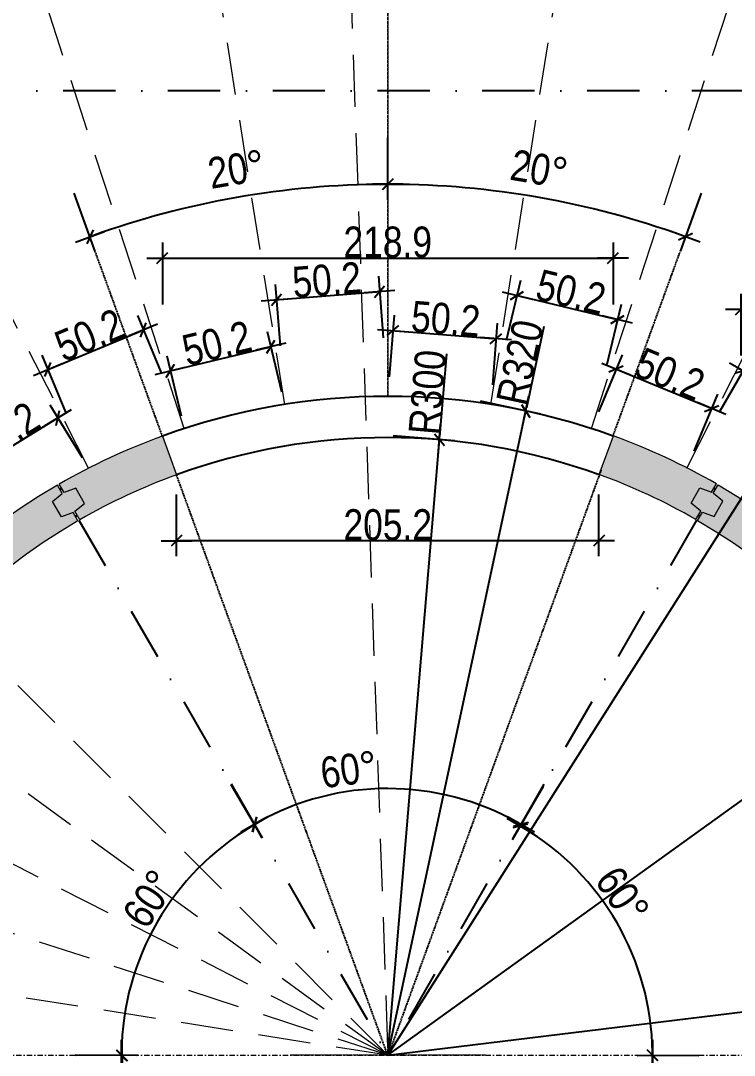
# Model space of a CAD drawing. Header units: metres. Extents: x 24213 to 30440, y -147416 to -143216.
# Drawn here: x 25411 to 25758, y -145886 to -145383 of the extents above; entities that cross this region are included whole.
import ezdxf

# ---------------------------------------------------------------- set-up
doc = ezdxf.new("R2010")
doc.units = ezdxf.units.M
doc.header["$PDMODE"] = 65
for name, pattern in [('CACHEx2', [19.05, 12.7, -6.35]), ('INTERROMPU2', [9.525, 6.35, -3.175]), ('TIRETPTX2', [50.8, 25.4, -12.7, 0, -12.7]), ('VW-02', [0.69435, 0.48607, -0.20828])]:
    doc.linetypes.add(name, pattern=pattern)
for name, color, linetype in [('01_cote_gen', 4, 'Continuous'), ('01_isolant ext', 2, 'TIRETPTX2'), ('01_linteaux', 3, 'Continuous'), ('01_murs_coup', 5, 'Continuous'), ('01_murs_sup', 2, 'INTERROMPU2'), ('01_poch_murs', 251, 'Continuous'), ('01_texte', 230, 'Continuous'), ('AA_COTES', 2, 'Continuous')]:
    doc.layers.add(name, color=color, linetype=linetype)
doc.layers.add('B Faux plafonds', color=7, linetype='Continuous', lineweight=5)
doc.layers.add('B Général', color=7, linetype='Continuous', lineweight=5)
doc.styles.add('STYLE2', font='ARIALN.TTF')
doc.dimstyles.new('JB50', dxfattribs={"dimscale": 0.1, "dimtxt": 150, "dimasz": 15, "dimexe": 0.1, "dimexo": 0.1, "dimgap": 0.09, "dimtad": 1, "dimdec": 1, "dimdsep": 46, "dimtxsty": 'STYLE2', "dimblk1": 'BOND_G', "dimblk2": 'BOND_D', "dimsah": 1, "dimcen": 1.5, "dimdle": 0.01, "dimse1": 1, "dimse2": 1, "dimclrd": 4, "dimclre": 2, "dimclrt": 6, "dimazin": 2, "dimtfac": 2.333333, "dimtdec": 1, "dimtix": 1, "dimtmove": 2, "dimatfit": 3, "dimldrblk": 'BOND_G', "dimfxl": 1, "dimtolj": 1, "dimtzin": 0, "dimarcsym": 0})
pattern_1 = [(0, (8349.2955, -128724.5723), (1.5875, 3.175), [0, -3.175])]
pattern_2 = [(135, (-10737.876, -135406.2645), (-11.2253202, 9e-16), [7.9375, -7.9375])]

# ---------------------------------------------------------------- blocks, each defined once
blk = doc.blocks.new('BOND_D')
at = {"layer": 'AA_COTES', "color": 0}
for p, q in [((0, 5), (0, -15)), ((5, 0), (-5, 0)), ((-1.77, -1.77), (1.77, 1.77))]:
    blk.add_line(p, q, dxfattribs=at)
blk = doc.blocks.new('*D20')
at = {"layer": '01_cote_gen', "color": 4, "lineweight": -2, "ltscale": 3, "transparency": 16777216}
for p, q in [((25866.72, -145686), (25833.92, -145709.63)), ((25589.31, -145885.88), (25832.71, -145710.5))]:
    blk.add_line(p, q, dxfattribs=at)
at = {"layer": 'DEFPOINTS', "color": 0, "lineweight": 0, "ltscale": 3, "transparency": 16777216}
for p in [(25832.71, -145710.5), (25589.31, -145885.88)]:
    blk.add_point(p, dxfattribs=at)
at = {"layer": '01_cote_gen', "color": 4, "lineweight": -2, "ltscale": 3, "transparency": 16777216, "xscale": 1.5, "yscale": 1.5, "zscale": 1.5, "rotation": 215.7744916586663}
blk.add_blockref('BOND_D', (25832.71, -145710.5), dxfattribs=at)
at = {"layer": '01_cote_gen', "color": 6, "ltscale": 3, "transparency": 16777216, "insert": (25846.45, -145691.15), "char_height": 15, "attachment_point": 5, "rotation": 35.7745, "style": 'STYLE2'}
blk.add_mtext('\\A1;R300', dxfattribs=at)
blk = doc.blocks.new('BOND_G')
at = {"layer": 'AA_COTES', "color": 0}
for p, q in [((0, -5), (0, 15)), ((5, 0), (-5, 0)), ((1.77, 1.77), (-1.77, -1.77))]:
    blk.add_line(p, q, dxfattribs=at)
blk = doc.blocks.new('*D3')
at = {"layer": '01_cote_gen', "color": 4, "lineweight": -2, "ltscale": 3, "transparency": 16777216}
for p, q in [((25665.07, -145531.98), (25656.61, -145571.51)), ((25589.31, -145885.88), (25656.29, -145572.97))]:
    blk.add_line(p, q, dxfattribs=at)
at = {"layer": 'DEFPOINTS', "color": 0, "lineweight": 0, "ltscale": 3, "transparency": 16777216}
for p in [(25656.29, -145572.97), (25589.31, -145885.88)]:
    blk.add_point(p, dxfattribs=at)
at = {"layer": '01_cote_gen', "color": 4, "lineweight": -2, "ltscale": 3, "transparency": 16777216, "xscale": 1.5, "yscale": 1.5, "zscale": 1.5, "rotation": 257.9166986690829}
blk.add_blockref('BOND_D', (25656.29, -145572.97), dxfattribs=at)
at = {"layer": '01_cote_gen', "color": 6, "ltscale": 3, "transparency": 16777216, "insert": (25653.5, -145549.4), "char_height": 15, "attachment_point": 5, "rotation": 77.9167, "style": 'STYLE2'}
blk.add_mtext('\\A1;R320', dxfattribs=at)
blk = doc.blocks.new('*D4')
at = {"layer": '01_cote_gen', "color": 4, "lineweight": -2, "ltscale": 3, "transparency": 16777216}
for p, q in [((25617.87, -145545.16), (25614.49, -145585.44)), ((25589.31, -145885.88), (25614.36, -145586.93))]:
    blk.add_line(p, q, dxfattribs=at)
at = {"layer": 'DEFPOINTS', "color": 0, "lineweight": 0, "ltscale": 3, "transparency": 16777216}
for p in [(25614.36, -145586.93), (25589.31, -145885.88)]:
    blk.add_point(p, dxfattribs=at)
at = {"layer": '01_cote_gen', "color": 4, "lineweight": -2, "ltscale": 3, "transparency": 16777216, "xscale": 1.5, "yscale": 1.5, "zscale": 1.5, "rotation": 265.2090634482552}
blk.add_blockref('BOND_D', (25614.36, -145586.93), dxfattribs=at)
at = {"layer": '01_cote_gen', "color": 6, "ltscale": 3, "transparency": 16777216, "insert": (25608.6, -145563.91), "char_height": 15, "attachment_point": 5, "rotation": 85.2091, "style": 'STYLE2'}
blk.add_mtext('\\A1;R300', dxfattribs=at)
blk = doc.blocks.new('*D5')
at = {"layer": '01_cote_gen', "color": 4, "lineweight": -2, "ltscale": 3, "transparency": 16777216}
blk.add_arc((25589.29, -145885.73), 422.83, 70.1968, 89.7938, dxfattribs=at)
at = {"layer": 'DEFPOINTS', "color": 0, "lineweight": 0, "ltscale": 3, "transparency": 16777216}
for p in [(25686.84, -145474.31), (25589.31, -145565.88), (25698.73, -145585.17), (25589.29, -145885.73)]:
    blk.add_point(p, dxfattribs=at)
at = {"layer": '01_cote_gen', "color": 4, "lineweight": -2, "ltscale": 3, "transparency": 16777216, "xscale": 1.5, "yscale": 1.5, "zscale": 1.5}
for name, p, rotation in [('BOND_D', (25589.31, -145462.9), 179.895470900533), ('BOND_G', (25733.95, -145488.42), 340.0951638419999)]:
    blk.add_blockref(name, p, dxfattribs=dict(at, rotation=rotation))
at = {"layer": '01_cote_gen', "color": 6, "ltscale": 3, "transparency": 16777216, "insert": (25662.83, -145455.59), "char_height": 15, "attachment_point": 5, "rotation": 350.299, "style": 'STYLE2'}
blk.add_mtext('\\A1;20°', dxfattribs=at)
blk = doc.blocks.new('*D6')
at = {"layer": '01_cote_gen', "color": 4, "lineweight": -2, "ltscale": 3, "transparency": 16777216}
blk.add_arc((25589.31, -145885.88), 128.57, 0.6685, 59.3315, dxfattribs=at)
at = {"layer": 'DEFPOINTS', "color": 0, "lineweight": 0, "ltscale": 3, "transparency": 16777216}
for p in [(25620.47, -145831.9), (25710.12, -145841.91), (25589.31, -145885.88), (25644.03, -145885.88)]:
    blk.add_point(p, dxfattribs=at)
at = {"layer": '01_cote_gen', "color": 4, "lineweight": -2, "ltscale": 3, "transparency": 16777216, "xscale": 1.5, "yscale": 1.5, "zscale": 1.5}
for name, p, rotation in [('BOND_D', (25653.59, -145774.54), 149.6657576940867), ('BOND_G', (25717.87, -145885.88), 270.3342423059347)]:
    blk.add_blockref(name, p, dxfattribs=dict(at, rotation=rotation))
at = {"layer": '01_cote_gen', "color": 6, "ltscale": 3, "transparency": 16777216, "insert": (25703.27, -145808.23), "char_height": 15, "attachment_point": 5, "rotation": 304.2718, "style": 'STYLE2'}
blk.add_mtext('\\A1;60°', dxfattribs=at)
blk = doc.blocks.new('*D7')
at = {"layer": '01_cote_gen', "color": 4, "lineweight": -2, "ltscale": 3, "transparency": 16777216}
blk.add_arc((25589.31, -145885.88), 128.57, 300.6685, 359.3315, dxfattribs=at)
at = {"layer": 'DEFPOINTS', "color": 0, "lineweight": 0, "ltscale": 3, "transparency": 16777216}
for p in [(25589.31, -145885.88), (25644.03, -145885.88), (25710.12, -145929.86), (25620.47, -145939.86)]:
    blk.add_point(p, dxfattribs=at)
at = {"layer": '01_cote_gen', "color": 4, "lineweight": -2, "ltscale": 3, "transparency": 16777216, "xscale": 1.5, "yscale": 1.5, "zscale": 1.5}
for name, p, rotation in [('BOND_D', (25717.87, -145885.88), 89.66575769403156), ('BOND_G', (25653.59, -145997.22), 210.3342423059136)]:
    blk.add_blockref(name, p, dxfattribs=dict(at, rotation=rotation))
at = {"layer": '01_cote_gen', "color": 6, "ltscale": 3, "transparency": 16777216, "insert": (25703.27, -145963.54), "char_height": 15, "attachment_point": 5, "rotation": 55.7282, "style": 'STYLE2'}
blk.add_mtext('\\A1;60°', dxfattribs=at)
blk = doc.blocks.new('*D49')
at = {"layer": '01_cote_gen', "color": 4, "lineweight": -2, "ltscale": 3, "transparency": 16777216}
blk.add_line((25481.36, -145498.7), (25697.22, -145498.7), dxfattribs=at)
at = {"layer": 'DEFPOINTS', "color": 0, "lineweight": 0, "ltscale": 3, "transparency": 16777216}
for p in [(25698.72, -145498.7), (25479.86, -145569.9), (25698.72, -145569.9)]:
    blk.add_point(p, dxfattribs=at)
at = {"layer": '01_cote_gen', "color": 4, "lineweight": -2, "ltscale": 3, "transparency": 16777216, "xscale": 1.5, "yscale": 1.5, "zscale": 1.5, "rotation": 180}
blk.add_blockref('BOND_G', (25479.86, -145498.7), dxfattribs=at)
at = {"layer": '01_cote_gen', "color": 4, "lineweight": -2, "ltscale": 3, "transparency": 16777216, "xscale": 1.5, "yscale": 1.5, "zscale": 1.5}
blk.add_blockref('BOND_D', (25698.72, -145498.7), dxfattribs=at)
at = {"layer": '01_cote_gen', "color": 6, "ltscale": 3, "transparency": 16777216, "insert": (25589.29, -145491.04), "char_height": 15, "attachment_point": 5, "style": 'STYLE2'}
blk.add_mtext('\\A1;218.9', dxfattribs=at)
blk = doc.blocks.new('*D50')
at = {"layer": '01_cote_gen', "color": 4, "lineweight": -2, "ltscale": 3, "transparency": 16777216}
blk.add_line((25690.38, -145635.98), (25488.2, -145635.98), dxfattribs=at)
at = {"layer": 'DEFPOINTS', "color": 0, "lineweight": 0, "ltscale": 3, "transparency": 16777216}
for p in [(25486.7, -145603.98), (25691.88, -145603.98), (25486.7, -145635.98)]:
    blk.add_point(p, dxfattribs=at)
at = {"layer": '01_cote_gen', "color": 4, "lineweight": -2, "ltscale": 3, "transparency": 16777216, "xscale": 1.5, "yscale": 1.5, "zscale": 1.5, "rotation": 180}
blk.add_blockref('BOND_D', (25486.7, -145635.98), dxfattribs=at)
at = {"layer": '01_cote_gen', "color": 4, "lineweight": -2, "ltscale": 3, "transparency": 16777216, "xscale": 1.5, "yscale": 1.5, "zscale": 1.5}
blk.add_blockref('BOND_G', (25691.88, -145635.98), dxfattribs=at)
at = {"layer": '01_cote_gen', "color": 6, "ltscale": 3, "transparency": 16777216, "insert": (25589.29, -145628.31), "char_height": 15, "attachment_point": 5, "style": 'STYLE2'}
blk.add_mtext('\\A1;205.2', dxfattribs=at)
blk = doc.blocks.new('*D19')
at = {"layer": '01_cote_gen', "color": 4, "lineweight": -2, "ltscale": 3, "transparency": 16777216}
blk.add_arc((25589.33, -145885.73), 422.83, 90.2062, 109.8032, dxfattribs=at)
at = {"layer": 'DEFPOINTS', "color": 0, "lineweight": 0, "ltscale": 3, "transparency": 16777216}
for p in [(25491.78, -145474.31), (25589.31, -145565.88), (25479.9, -145585.17), (25589.33, -145885.73)]:
    blk.add_point(p, dxfattribs=at)
at = {"layer": '01_cote_gen', "color": 4, "lineweight": -2, "ltscale": 3, "transparency": 16777216, "xscale": 1.5, "yscale": 1.5, "zscale": 1.5}
for name, p, rotation in [('BOND_G', (25589.31, -145462.9), 0.1045290994656023), ('BOND_D', (25444.67, -145488.42), 199.9048361577175)]:
    blk.add_blockref(name, p, dxfattribs=dict(at, rotation=rotation))
at = {"layer": '01_cote_gen', "color": 6, "ltscale": 3, "transparency": 16777216, "insert": (25515.8, -145455.59), "char_height": 15, "attachment_point": 5, "rotation": 9.701, "style": 'STYLE2'}
blk.add_mtext('\\A1;20°', dxfattribs=at)
blk = doc.blocks.new('*D128')
at = {"layer": '01_cote_gen', "color": 4, "lineweight": -2, "transparency": 16777216}
blk.add_arc((25589.31, -145885.88), 129.09, 180.6646, 239.2327, dxfattribs=at)
at = {"layer": 'DEFPOINTS', "color": 0, "lineweight": 0, "transparency": 16777216}
for p in [(25576.35, -145885.88), (25589.31, -145885.88), (25581.42, -145899.49), (25467.98, -145929.96)]:
    blk.add_point(p, dxfattribs=at)
at = {"layer": '01_cote_gen', "color": 4, "lineweight": -2, "transparency": 16777216, "xscale": 1.5, "yscale": 1.5, "zscale": 1.5}
for name, p, rotation in [('BOND_G', (25460.22, -145885.88), 90.33174765739282), ('BOND_D', (25524.56, -145997.56), 329.5655861583778)]:
    blk.add_blockref(name, p, dxfattribs=dict(at, rotation=rotation))
at = {"layer": '01_cote_gen', "color": 6, "lineweight": 0, "transparency": 16777216, "insert": (25484.1, -145946.5), "char_height": 15, "attachment_point": 5, "rotation": 299.9487, "style": 'STYLE2'}
blk.add_mtext('\\A1;60°', dxfattribs=at)
blk = doc.blocks.new('*D129')
at = {"layer": '01_cote_gen', "color": 4, "lineweight": -2, "transparency": 16777216}
blk.add_arc((25589.28, -145885.88), 129.32, 120.6646, 179.3354, dxfattribs=at)
at = {"layer": 'DEFPOINTS', "color": 0, "lineweight": 0, "transparency": 16777216}
for p in [(25549.55, -145817.08), (25467.76, -145841.65), (25496.97, -145885.88), (25589.28, -145885.88)]:
    blk.add_point(p, dxfattribs=at)
at = {"layer": '01_cote_gen', "color": 4, "lineweight": -2, "transparency": 16777216, "xscale": 1.5, "yscale": 1.5, "zscale": 1.5}
for name, p, rotation in [('BOND_G', (25524.62, -145773.89), 30.33229573649236), ('BOND_D', (25459.96, -145885.88), 269.6677039610947)]:
    blk.add_blockref(name, p, dxfattribs=dict(at, rotation=rotation))
at = {"layer": '01_cote_gen', "color": 6, "lineweight": 0, "transparency": 16777216, "insert": (25473.54, -145809.82), "char_height": 15, "attachment_point": 5, "rotation": 56.6861, "style": 'STYLE2'}
blk.add_mtext('\\A1;60°', dxfattribs=at)
blk = doc.blocks.new('*D130')
at = {"layer": '01_cote_gen', "color": 4, "lineweight": -2, "transparency": 16777216}
blk.add_arc((25589.17, -145885.7), 129.37, 60.5721, 119.3357, dxfattribs=at)
at = {"layer": 'DEFPOINTS', "color": 0, "lineweight": 0, "transparency": 16777216}
for p in [(25611.77, -145758.32), (25531.4, -145785.65), (25646.76, -145786.31), (25589.17, -145885.7)]:
    blk.add_point(p, dxfattribs=at)
at = {"layer": '01_cote_gen', "color": 4, "lineweight": -2, "transparency": 16777216, "xscale": 1.5, "yscale": 1.5, "zscale": 1.5}
for name, p, rotation in [('BOND_D', (25524.49, -145773.66), 209.6678261960925), ('BOND_G', (25654.03, -145773.77), 330.2399282940996)]:
    blk.add_blockref(name, p, dxfattribs=dict(at, rotation=rotation))
at = {"layer": '01_cote_gen', "color": 6, "lineweight": 0, "transparency": 16777216, "insert": (25570.37, -145747.12), "char_height": 15, "attachment_point": 5, "rotation": 7.7242, "style": 'STYLE2'}
blk.add_mtext('\\A1;60°', dxfattribs=at)
blk = doc.blocks.new('*D287')
at = {"layer": '01_cote_gen', "color": 4, "lineweight": -2, "transparency": 16777216}
blk.add_line((25762.29, -145523.59), (26436.82, -145523.59), dxfattribs=at)
at = {"layer": 'DEFPOINTS', "color": 0, "lineweight": 0, "transparency": 16777216}
for p in [(26438.32, -145523.59), (26438.32, -145582.33), (25760.79, -145615.73)]:
    blk.add_point(p, dxfattribs=at)
at = {"layer": '01_cote_gen', "color": 4, "lineweight": -2, "transparency": 16777216, "xscale": 1.5, "yscale": 1.5, "zscale": 1.5, "rotation": 180}
blk.add_blockref('BOND_G', (25760.79, -145523.59), dxfattribs=at)
at = {"layer": '01_cote_gen', "color": 4, "lineweight": -2, "transparency": 16777216, "xscale": 1.5, "yscale": 1.5, "zscale": 1.5}
blk.add_blockref('BOND_D', (26438.32, -145523.59), dxfattribs=at)
at = {"layer": '01_cote_gen', "color": 6, "lineweight": 0, "transparency": 16777216, "insert": (26099.56, -145515.92), "char_height": 15, "attachment_point": 5, "style": 'STYLE2'}
blk.add_mtext('\\A1;677.5', dxfattribs=at)
blk = doc.blocks.new('*D295')
at = {"layer": '01_cote_gen', "color": 4, "lineweight": -2, "transparency": 16777216}
blk.add_line((25387.54, -145601.81), (25427.79, -145577.14), dxfattribs=at)
at = {"layer": 'DEFPOINTS', "color": 0, "lineweight": 0, "transparency": 16777216}
for p in [(25429.07, -145576.35), (25444.03, -145600.76), (25401.22, -145627)]:
    blk.add_point(p, dxfattribs=at)
at = {"layer": '01_cote_gen', "color": 4, "lineweight": -2, "transparency": 16777216, "xscale": 1.5, "yscale": 1.5, "zscale": 1.5}
for name, p, rotation in [('BOND_D', (25429.07, -145576.35), 31.50000000001494), ('BOND_G', (25386.26, -145602.59), 211.5000000000149)]:
    blk.add_blockref(name, p, dxfattribs=dict(at, rotation=rotation))
at = {"layer": '01_cote_gen', "color": 6, "lineweight": 0, "transparency": 16777216, "insert": (25403.66, -145582.93), "char_height": 15, "attachment_point": 5, "rotation": 31.5, "style": 'STYLE2'}
blk.add_mtext('\\A1;50.2', dxfattribs=at)
blk = doc.blocks.new('*D296')
at = {"layer": '01_cote_gen', "color": 4, "lineweight": -2, "transparency": 16777216}
blk.add_line((25425.57, -145552.28), (25469.19, -145534.21), dxfattribs=at)
at = {"layer": 'DEFPOINTS', "color": 0, "lineweight": 0, "transparency": 16777216}
for p in [(25470.58, -145533.63), (25490.42, -145581.55), (25444.03, -145600.76)]:
    blk.add_point(p, dxfattribs=at)
at = {"layer": '01_cote_gen', "color": 4, "lineweight": -2, "transparency": 16777216, "xscale": 1.5, "yscale": 1.5, "zscale": 1.5}
for name, p, rotation in [('BOND_D', (25470.58, -145533.63), 22.50000000000963), ('BOND_G', (25424.19, -145552.85), 202.5000000000096)]:
    blk.add_blockref(name, p, dxfattribs=dict(at, rotation=rotation))
at = {"layer": '01_cote_gen', "color": 6, "lineweight": 0, "transparency": 16777216, "insert": (25444.45, -145536.16), "char_height": 15, "attachment_point": 5, "rotation": 22.5, "style": 'STYLE2'}
blk.add_mtext('\\A1;50.2', dxfattribs=at)
blk = doc.blocks.new('*D297')
at = {"layer": '01_cote_gen', "color": 4, "lineweight": -2, "transparency": 16777216}
blk.add_line((25485.14, -145553.1), (25531.05, -145542.09), dxfattribs=at)
at = {"layer": 'DEFPOINTS', "color": 0, "lineweight": 0, "transparency": 16777216}
for p in [(25532.51, -145541.74), (25539.25, -145569.82), (25490.42, -145581.54)]:
    blk.add_point(p, dxfattribs=at)
at = {"layer": '01_cote_gen', "color": 4, "lineweight": -2, "transparency": 16777216, "xscale": 1.5, "yscale": 1.5, "zscale": 1.5}
for name, p, rotation in [('BOND_D', (25532.51, -145541.74), 13.48862190488559), ('BOND_G', (25483.68, -145553.45), 193.4886219048856)]:
    blk.add_blockref(name, p, dxfattribs=dict(at, rotation=rotation))
at = {"layer": '01_cote_gen', "color": 6, "lineweight": 0, "transparency": 16777216, "insert": (25506.31, -145540.14), "char_height": 15, "attachment_point": 5, "rotation": 13.4886, "style": 'STYLE2'}
blk.add_mtext('\\A1;50.2', dxfattribs=at)
blk = doc.blocks.new('*D298')
at = {"layer": '01_cote_gen', "color": 4, "lineweight": -2, "transparency": 16777216}
blk.add_line((25536.74, -145518.86), (25583.81, -145515.16), dxfattribs=at)
at = {"layer": 'DEFPOINTS', "color": 0, "lineweight": 0, "transparency": 16777216}
for p in [(25585.31, -145515.04), (25589.31, -145565.88), (25539.25, -145569.82)]:
    blk.add_point(p, dxfattribs=at)
at = {"layer": '01_cote_gen', "color": 4, "lineweight": -2, "transparency": 16777216, "xscale": 1.5, "yscale": 1.5, "zscale": 1.5}
for name, p, rotation in [('BOND_D', (25585.31, -145515.04), 4.500000138002473), ('BOND_G', (25535.25, -145518.98), 184.5000001380025)]:
    blk.add_blockref(name, p, dxfattribs=dict(at, rotation=rotation))
at = {"layer": '01_cote_gen', "color": 6, "lineweight": 0, "transparency": 16777216, "insert": (25559.68, -145509.37), "char_height": 15, "attachment_point": 5, "rotation": 4.5, "style": 'STYLE2'}
blk.add_mtext('\\A1;50.2', dxfattribs=at)
blk = doc.blocks.new('*D299')
at = {"layer": '01_cote_gen', "color": 4, "lineweight": -2, "transparency": 16777216}
blk.add_line((25593.32, -145534.07), (25640.38, -145537.78), dxfattribs=at)
at = {"layer": 'DEFPOINTS', "color": 0, "lineweight": 0, "transparency": 16777216}
for p in [(25641.88, -145537.9), (25589.31, -145565.88), (25639.37, -145569.82)]:
    blk.add_point(p, dxfattribs=at)
at = {"layer": '01_cote_gen', "color": 4, "lineweight": -2, "transparency": 16777216, "xscale": 1.5, "yscale": 1.5, "zscale": 1.5}
for name, p, rotation in [('BOND_G', (25591.82, -145533.96), 175.5000005578771), ('BOND_D', (25641.88, -145537.9), 355.500000557877)]:
    blk.add_blockref(name, p, dxfattribs=dict(at, rotation=rotation))
at = {"layer": '01_cote_gen', "color": 6, "lineweight": 0, "transparency": 16777216, "insert": (25617.45, -145528.28), "char_height": 15, "attachment_point": 5, "rotation": 355.5, "style": 'STYLE2'}
blk.add_mtext('\\A1;50.2', dxfattribs=at)
blk = doc.blocks.new('*D300')
at = {"layer": '01_cote_gen', "color": 4, "lineweight": -2, "transparency": 16777216}
blk.add_line((25653.54, -145517.21), (25699.45, -145528.23), dxfattribs=at)
at = {"layer": 'DEFPOINTS', "color": 0, "lineweight": 0, "transparency": 16777216}
for p in [(25700.91, -145528.58), (25639.37, -145569.82), (25688.19, -145581.55)]:
    blk.add_point(p, dxfattribs=at)
at = {"layer": '01_cote_gen', "color": 4, "lineweight": -2, "transparency": 16777216, "xscale": 1.5, "yscale": 1.5, "zscale": 1.5}
for name, p, rotation in [('BOND_G', (25652.08, -145516.86), 166.5000000000263), ('BOND_D', (25700.91, -145528.58), 346.5000000000263)]:
    blk.add_blockref(name, p, dxfattribs=dict(at, rotation=rotation))
at = {"layer": '01_cote_gen', "color": 6, "lineweight": 0, "transparency": 16777216, "insert": (25678.29, -145515.26), "char_height": 15, "attachment_point": 5, "rotation": 346.5, "style": 'STYLE2'}
blk.add_mtext('\\A1;50.2', dxfattribs=at)
blk = doc.blocks.new('*D301')
at = {"layer": '01_cote_gen', "color": 4, "lineweight": -2, "transparency": 16777216}
blk.add_line((25701.58, -145553.14), (25745.2, -145571.21), dxfattribs=at)
at = {"layer": 'DEFPOINTS', "color": 0, "lineweight": 0, "transparency": 16777216}
for p in [(25746.59, -145571.79), (25688.19, -145581.55), (25734.58, -145600.76)]:
    blk.add_point(p, dxfattribs=at)
at = {"layer": '01_cote_gen', "color": 4, "lineweight": -2, "transparency": 16777216, "xscale": 1.5, "yscale": 1.5, "zscale": 1.5}
for name, p, rotation in [('BOND_G', (25700.2, -145552.57), 157.5000000000242), ('BOND_D', (25746.59, -145571.79), 337.5000000000242)]:
    blk.add_blockref(name, p, dxfattribs=dict(at, rotation=rotation))
at = {"layer": '01_cote_gen', "color": 6, "lineweight": 0, "transparency": 16777216, "insert": (25726.33, -145555.09), "char_height": 15, "attachment_point": 5, "rotation": 337.5, "style": 'STYLE2'}
blk.add_mtext('\\A1;50.2', dxfattribs=at)
blk = doc.blocks.new('*D302')
at = {"layer": '01_cote_gen', "color": 4, "lineweight": -2, "transparency": 16777216}
for p, q in [((25760.52, -145552.79), (25759.22, -145552.04)), ((25787.96, -145568.62), (25761.82, -145553.54)), ((25789.26, -145569.37), (25790.56, -145570.12))]:
    blk.add_line(p, q, dxfattribs=at)
at = {"layer": 'DEFPOINTS', "color": 0, "lineweight": 0, "transparency": 16777216}
for p in [(25761.82, -145553.54), (25734.64, -145600.65), (25760.79, -145615.73)]:
    blk.add_point(p, dxfattribs=at)
at = {"layer": '01_cote_gen', "color": 4, "lineweight": -2, "transparency": 16777216, "xscale": 1.5, "yscale": 1.5, "zscale": 1.5}
for name, p, rotation in [('BOND_D', (25761.82, -145553.54), 330.0249140935943), ('BOND_G', (25787.96, -145568.62), 150.0249140935943)]:
    blk.add_blockref(name, p, dxfattribs=dict(at, rotation=rotation))
at = {"layer": '01_cote_gen', "color": 6, "lineweight": 0, "transparency": 16777216, "insert": (25778.72, -145554.43), "char_height": 15, "attachment_point": 5, "rotation": 330.0249, "style": 'STYLE2'}
blk.add_mtext('\\A1;30.2', dxfattribs=at)

msp = doc.modelspace()

# ---------------------------------------------------------------- hatches: boundary and pattern name
at = {"layer": '01_murs_sup', "ltscale": 3}
h = msp.add_hatch(dxfattribs=at)
h.set_pattern_fill('DASH', color=256, scale=2.5, angle=135)
h.set_pattern_definition(pattern_2)
edge = h.paths.add_edge_path()
edge.add_line((26670.32, -144651.52), (26643.32, -144651.52))
edge.add_line((26643.32, -144651.52), (26643.32, -144116.51))
edge.add_arc((26632.3, -144087.54), 31, 200.7836, 290.8297, ccw=False)
edge.add_line((26603.32, -144098.54), (26511.28, -144098.54))
edge.add_arc((26482.3, -144087.54), 31, 200.7836, 339.2164, ccw=False)
edge.add_line((26453.32, -144098.54), (26361.28, -144098.54))
edge.add_arc((26332.3, -144087.54), 31, 200.7836, 339.2164, ccw=False)
edge.add_line((26303.32, -144098.54), (26211.28, -144098.54))
edge.add_arc((26182.3, -144087.54), 31, 201.3119, 339.2164, ccw=False)
edge.add_line((26153.42, -144098.8), (26061.48, -144099.65))
edge.add_arc((26032.38, -144088.97), 31, 205.0618, 339.8287, ccw=False)
edge.add_arc((26106.12, -145300.51), 1202.73, 94.85607, 99.19121)
edge.add_arc((25883.57, -144107.36), 31, 212.0349, 349.0964, ccw=False)
edge.add_arc((26106.12, -145300.51), 1202.73, 101.94011, 106.27421)
edge.add_arc((25738.14, -144143.91), 31, 219.1179, 356.1794, ccw=False)
edge.add_arc((26106.12, -145300.51), 1202.73, 109.02311, 113.35721)
edge.add_arc((25598.33, -144198.11), 31, 0, 3.2624, ccw=False)
edge.add_arc((25598.33, -144198.11), 31, 253.0778, 360, ccw=False)
edge.add_line((25589.31, -144227.76), (25589.31, -144242.23))
edge.add_arc((26106.12, -145300.51), 1177.73, 92.05395, 116.02856, ccw=False)
edge.add_line((26063.91, -144123.54), (26623.32, -144123.54))
edge.add_line((26623.32, -144123.54), (26623.32, -144651.52))
edge.add_line((26623.32, -144651.52), (26438.33, -144651.52))
edge.add_line((26438.33, -144651.52), (26438.33, -145014.52))
edge.add_line((26438.33, -145014.52), (26063.07, -145014.52))
edge.add_line((26063.07, -145014.52), (26063.07, -145147.29))
edge.add_arc((25572.82, -145884.69), 885.5, 54.97246, 56.38274, ccw=False)
edge.add_line((26081.07, -145159.58), (26081.07, -145034.52))
edge.add_line((26081.07, -145034.52), (26171.07, -145034.52))
edge.add_line((26171.07, -145034.52), (26171.07, -145210.52))
edge.add_line((26171.07, -145210.52), (26146.93, -145210.52))
edge.add_arc((25572.82, -145884.69), 885.5, 49.5831, 54.97246)
edge.add_arc((25572.82, -145884.69), 885.5, 54.97246, 88.93337)
edge.add_line((25589.31, -144999.35), (25589.31, -145019.35))
edge.add_arc((25572.82, -145884.69), 865.5, 31.88506, 88.90872, ccw=False)
edge.add_line((26307.72, -145427.52), (26438.32, -145427.52))
edge.add_line((26438.32, -145427.52), (26438.32, -145885.88))
edge.add_line((26438.32, -145885.88), (26458.32, -145885.88))
edge.add_line((26458.32, -145885.88), (26458.32, -145278.58))
edge.add_line((26458.32, -145278.58), (26718.04, -145278.58))
edge.add_line((26718.04, -145278.58), (26718.04, -145260.58))
edge.add_line((26718.04, -145260.58), (26458.32, -145260.58))
edge.add_line((26458.32, -145260.58), (26458.32, -144667.52))
edge.add_line((26458.32, -144667.52), (26670.32, -144667.52))
edge.add_line((26670.32, -144667.52), (26670.32, -144651.52))
edge = h.paths.add_edge_path(flags=16)
edge.add_line((26438.33, -145027.52), (26438.32, -145212.48))
edge.add_line((26438.32, -145212.48), (26438.32, -145212.49))
edge.add_line((26438.32, -145212.49), (26438.33, -145230.52))
edge.add_line((26438.33, -145230.52), (26438.32, -145230.52))
edge.add_line((26438.32, -145230.52), (26438.32, -145407.52))
edge.add_line((26438.32, -145407.52), (26318.75, -145407.52))
edge.add_arc((25572.82, -145884.69), 885.5, 32.60694, 37.71342)
edge.add_line((26273.32, -145343.02), (26273.32, -145230.52))
edge.add_line((26273.32, -145230.52), (26253.32, -145230.52))
edge.add_line((26253.32, -145230.52), (26253.32, -145318.1))
edge.add_arc((25572.82, -145884.69), 885.5, 39.78116, 47.62597)
edge.add_line((26169.62, -145230.52), (26253.32, -145230.52))
edge.add_line((26253.32, -145230.52), (26253.32, -145210.52))
edge.add_line((26253.32, -145210.52), (26189.07, -145210.52))
edge.add_line((26189.07, -145210.52), (26189.07, -145210.52))
edge.add_line((26189.07, -145210.52), (26189.07, -145034.52))
edge.add_line((26189.07, -145034.52), (26253.32, -145034.52))
edge.add_line((26253.32, -145034.52), (26253.32, -145331.13))
edge.add_line((26253.32, -145331.13), (26273.32, -145331.13))
edge.add_line((26273.32, -145331.13), (26273.32, -145027.52))
edge.add_line((26273.32, -145027.52), (26438.33, -145027.52))
h.paths.add_polyline_path([(26438.33, -144651.52), (25966.03, -144651.52), (25789.44, -144806.75), (25802.65, -144821.77), (25967.88, -144676.52), (26438.33, -144676.52)], flags=17)
h = msp.add_hatch(dxfattribs=at)
h.set_pattern_fill('DASH', color=256, scale=2.5, angle=135)
h.set_pattern_definition(pattern_2)
h.paths.add_polyline_path([(26458.32, -146132.58), (26458.32, -146035.52), (26646.84, -146035.52), (26646.84, -146019.52), (26458.32, -146019.52), (26458.32, -145885.88), (26438.32, -145885.88), (26438.32, -146035.52), (26438.32, -146112.52, -0.331617), (25589.31, -146745.19), (25589.31, -146770.19, 0.04526), (25753.23, -146755.32, -0.678492), (25809.54, -146743.17, 0.029086), (25910.64, -146711.64, -0.678665), (25963.88, -146689.62, 0.039631), (26090.22, -146620.12, -0.058892), (26089.36, -146612.89, -0.595794), (26137.31, -146586.93, 0.039592), (26245.17, -146491.46, -0.114707), (26241.99, -146477.78, -0.523076), (26283.82, -146448.74, 0.100091)])
h.paths.add_polyline_path([(24718.91, -146024.7), (24715.55, -145885.88), (24690.54, -145885.88), (24693.44, -146005.59, -0.328756), (24715.27, -146035.21, -0.255395), (24701.01, -146061.3, 0.060716), (24775.56, -146268.74, -0.449633), (24810.25, -146299.52, -0.175361), (24803.08, -146319.36, 0.018369), (24838.97, -146375.83, -0.49138), (24877.83, -146405.82, -0.140327), (24873.13, -146422.22, 0.039537), (24970.68, -146527.94, -0.562063), (25015.93, -146555.47, -0.084286), (25014.19, -146565.7, 0.030117), (25103.24, -146629.68, -0.624137), (25153.27, -146654.15, -0.038185), (25152.91, -146658.86, 0.023759), (25230.75, -146696.66, -0.678492), (25284.4, -146717.65, 0.064835), (25514.42, -146767.1, -0.678492), (25571.95, -146770.02, 0.004763), (25589.31, -146770.19), (25589.31, -146745.19, -0.360186)])
at = {"layer": '01_poch_murs'}
h = msp.add_hatch(dxfattribs=at)
h.set_pattern_fill('DOTS', color=256, scale=2)
h.set_pattern_definition(pattern_1)
h.paths.add_polyline_path([(25469.28, -145589.24, 0.034423), (25429.71, -145608.51), (25432.08, -145612.62), (25437.78, -145610.49), (25442.03, -145617.85), (25437.33, -145621.71), (25439.71, -145625.83, -0.027611), (25469.28, -145610.93)])
h.paths.add_polyline_path([(25479.86, -145585.17, 0.008857), (25469.28, -145589.24), (25469.28, -145610.93, -0.015639), (25486.7, -145603.97)])
h.paths.add_polyline_path([(25280.23, -145802.88, 0.06527), (25269.28, -145885.35), (25274.03, -145885.36), (25275.03, -145879.38), (25280.23, -145879.38)])
h = msp.add_hatch(dxfattribs=at)
h.set_pattern_fill('DOTS', color=256, scale=2)
h.set_pattern_definition(pattern_1)
h.paths.add_polyline_path([(25900.22, -145810.32, 0.16581), (25789.28, -145636.08), (25789.28, -145662.28, -0.212986), (25889.28, -145885.38), (25894.06, -145885.38), (25895.06, -145879.38), (25900.22, -145879.38)])
h.paths.add_polyline_path([(25789.28, -145636.08, 0.037488), (25749.73, -145609.02), (25747.37, -145613.12), (25752.06, -145616.99), (25747.81, -145624.35), (25742.12, -145622.21), (25739.73, -145626.34, -0.051137), (25789.28, -145662.28)])
h.paths.add_polyline_path([(25748.87, -145608.52, 0.043292), (25698.72, -145585.18), (25691.88, -145603.98, -0.043267), (25738.87, -145625.84), (25741.25, -145621.71), (25736.55, -145617.85), (25740.8, -145610.49), (25746.5, -145612.62)])
h.paths.add_polyline_path([(25811.35, -145688.72), (25830.81, -145670.56), (25809.5, -145647.73), (25790.04, -145665.89)], flags=25)
h = msp.add_hatch(dxfattribs=at)
h.set_pattern_fill('DOTS', color=256, scale=2)
h.set_pattern_definition(pattern_1)
h.paths.add_polyline_path([(25438.84, -145626.33), (25436.47, -145622.21), (25430.77, -145624.35), (25426.52, -145616.99), (25431.22, -145613.12), (25428.84, -145609.01, 0.198356), (25280.23, -145802.88), (25280.23, -145879.38), (25283.53, -145879.38), (25284.52, -145885.38), (25289.28, -145885.38, -0.267056)])
h = msp.add_hatch(color=256, dxfattribs=at)
h.dxf.hatch_style = 1
h.paths.add_polyline_path([(25437.78, -145610.49), (25432.08, -145612.62), (25430.9, -145610.56), (25430.03, -145611.06), (25431.22, -145613.12), (25426.52, -145616.99), (25430.77, -145624.35), (25436.47, -145622.21), (25437.66, -145624.27), (25438.52, -145623.77), (25437.33, -145621.71), (25442.03, -145617.85)])
h = msp.add_hatch(color=256, dxfattribs=at)
h.dxf.hatch_style = 1
h.paths.add_polyline_path([(25752.08, -145616.84), (25747.38, -145612.97), (25748.57, -145610.91), (25747.7, -145610.41), (25746.52, -145612.47), (25740.82, -145610.34), (25736.57, -145617.7), (25741.27, -145621.56), (25740.08, -145623.62), (25740.94, -145624.12), (25742.13, -145622.06), (25747.83, -145624.2)])

# ---------------------------------------------------------------- linework, layer by layer
at = {"layer": '01_isolant ext'}
for p, q in [((26729.5, -145417.52), (24444.37, -145417.52)), ((25739.28, -145626.08), (25439.28, -146145.69)), ((25439.28, -145626.08), (25739.28, -146145.69))]:
    msp.add_line(p, q, dxfattribs=at)
at = {"layer": '01_linteaux', "linetype": 'TIRETPTX2', "ltscale": 0.01}
for p, q in [((25479.86, -145585.18), (25447.05, -145495.03)), ((25698.72, -145585.18), (25731.27, -145495.75)), ((25590.41, -145883.68), (25693.01, -145601.77)), ((25589.3, -145885.87), (25486.7, -145603.97))]:
    msp.add_line(p, q, dxfattribs=at)
at = {"layer": '01_linteaux'}
for centre, radius, start, end in [((25572.82, -145884.69), 865.5, 31.88506, 90), ((25589.28, -145885.88), 320, 70, 109.9946), ((25589.28, -145885.88), 300, 70, 109.9942)]:
    msp.add_arc(centre, radius, start, end, dxfattribs=at)
at = {"layer": '01_murs_coup', "linetype": 'Continuous', "lineweight": 5}
for p, q in [((25479.86, -145585.17), (25486.7, -145603.97)), ((25698.72, -145585.18), (25691.88, -145603.98)), ((25746.52, -145612.47), (25748.89, -145608.36)), ((25426.52, -145616.99), (25431.22, -145613.12)), ((25431.22, -145613.12), (25428.84, -145609.01)), ((25432.08, -145612.62), (25429.71, -145608.51)), ((25437.78, -145610.49), (25432.08, -145612.62)), ((25442.03, -145617.85), (25437.78, -145610.49)), ((25736.57, -145617.7), (25740.82, -145610.34)), ((25740.82, -145610.34), (25746.52, -145612.47)), ((25747.38, -145612.97), (25749.76, -145608.86)), ((25752.08, -145616.84), (25747.38, -145612.97)), ((25430.77, -145624.35), (25426.52, -145616.99)), ((25437.33, -145621.71), (25442.03, -145617.85)), ((25741.27, -145621.56), (25736.57, -145617.7)), ((25747.83, -145624.2), (25752.08, -145616.84)), ((25436.47, -145622.21), (25430.77, -145624.35)), ((25438.84, -145626.33), (25436.47, -145622.21)), ((25439.71, -145625.83), (25437.33, -145621.71)), ((25738.89, -145625.68), (25741.27, -145621.56)), ((25739.76, -145626.18), (25742.13, -145622.06)), ((25742.13, -145622.06), (25747.83, -145624.2))]:
    msp.add_line(p, q, dxfattribs=at)
at = {"layer": '01_murs_coup', "linetype": 'TIRETPTX2', "lineweight": 5, "ltscale": 0.1}
msp.add_line((24528.24, -145885.88), (26746.92, -145885.88), dxfattribs=at)
at = {"layer": '01_murs_coup', "linetype": 'Continuous', "lineweight": 5}
for centre, radius, start, end in [((25589.28, -145885.88), 320, 109.9946, 119.9105), ((25589.29, -145885.73), 320, 60.0845, 70), ((25589.28, -145885.88), 300, 109.9942, 119.9045), ((25589.29, -145885.73), 300, 60.0901, 70), ((25589.28, -145885.88), 320, 120.0895, 179.9045), ((25589.28, -145885.88), 320, 0.0955, 59.9055), ((25589.28, -145885.88), 300, 120.0955, 179.9045), ((25589.28, -145885.88), 300, 0.0955, 59.8992)]:
    msp.add_arc(centre, radius, start, end, dxfattribs=at)
at = {"layer": '01_poch_murs', "linetype": 'CACHEx2', "lineweight": 5, "ltscale": 2}
for p, q in [((25444.03, -145600.76), (25147.71, -145019.2)), ((25490.42, -145581.55), (25307.7, -145019.2)), ((25539.25, -145569.82), (25452.04, -145019.2)), ((25559.31, -145019.2), (25589.31, -145885.88)), ((25639.37, -145569.82), (25724.46, -145032.58)), ((25688.19, -145581.55), (25855.24, -145067.43)), ((25734.58, -145600.76), (25979.26, -145120.56)), ((25589.31, -145885.84), (24907.01, -145203.54)), ((25589.31, -145885.86), (24861, -145356.71)), ((25589.31, -145885.87), (24819.82, -145493.8)), ((25589.31, -145885.88), (24780.94, -145623.23)), ((25589.31, -145885.88), (24742.34, -145751.74))]:
    msp.add_line(p, q, dxfattribs=at)
at = {"layer": '01_poch_murs', "linetype": 'CACHEx2', "lineweight": 5, "ltscale": 0.1}
for q in [(25589.31, -145019.35), (25589.31, -145031.04)]:
    msp.add_line((25589.31, -145565.88), q, dxfattribs=at)
at = {"layer": '01_poch_murs'}
for p, q in [((25430.03, -145611.06), (25430.9, -145610.56)), ((25747.7, -145610.41), (25748.57, -145610.91)), ((25437.66, -145624.27), (25438.52, -145623.77)), ((25740.08, -145623.62), (25740.94, -145624.12))]:
    msp.add_line(p, q, dxfattribs=at)
at = {"layer": '01_texte'}
for q in [(26049.65, -145160.66), (26438.32, -145781.54)]:
    msp.add_line((25589.31, -145885.88), q, dxfattribs=at)
msp.add_arc((25589.31, -145885.88), 590, 193.66138, 186.52425, dxfattribs=at)
at = {"layer": 'B Faux plafonds', "color": 1, "linetype": 'VW-02', "lineweight": 13, "true_color": 0xff0000}
msp.add_line((25636.79, -145885.88), (25541.82, -145885.88), dxfattribs=at)
at = {"layer": 'B Général', "color": 1, "linetype": 'VW-02', "lineweight": 13, "true_color": 0xff0000}
msp.add_line((25589.31, -145018.93), (25589.31, -145565.88), dxfattribs=at)

# ---------------------------------------------------------------- dimensions: what is measured, and where the dimension line sits
at = {"layer": '01_cote_gen', "ltscale": 3}
for base, center, p1, p2, picture, middle in [((25491.78, -145474.31), (25589.33, -145885.73), (25479.9, -145585.17), (25589.31, -145565.88), '*D19', (25515.8, -145455.59)), ((25686.84, -145474.31), (25589.29, -145885.73), (25698.73, -145585.17), (25589.31, -145565.88), '*D5', (25662.83, -145455.59)), ((25710.12, -145841.91), (25589.31, -145885.88), (25644.03, -145885.88), (25620.47, -145831.9), '*D6', (25703.27, -145808.23)), ((25710.12, -145929.86), (25589.31, -145885.88), (25644.03, -145885.88), (25620.47, -145939.86), '*D7', (25703.27, -145963.54))]:
    dim = msp.add_angular_dim_3p(base=base, center=center, p1=p1, p2=p2, dimstyle='JB50', dxfattribs=at)
    dim.commit()
    dim.dimension.update_dxf_attribs({"geometry": picture, "text_midpoint": middle, "dimtype": 165})
for base, p1, p2, picture, middle in [((25698.72, -145498.7), (25479.86, -145569.9), (25698.72, -145569.9), '*D49', (25589.29, -145491.04)), ((25486.7, -145635.98), (25691.88, -145603.98), (25486.7, -145603.98), '*D50', (25589.29, -145628.31))]:
    dim = msp.add_linear_dim(base=base, p1=p1, p2=p2, dimstyle='JB50', dxfattribs=at)
    dim.commit()
    dim.dimension.update_dxf_attribs({"geometry": picture, "text_midpoint": middle})
at = {"layer": '01_cote_gen', "lineweight": 0}
for p1, p2, distance, picture, middle in [((25539.25, -145569.82), (25589.31, -145565.88), 51, '*D298', (25559.68, -145509.37)), ((25639.37, -145569.82), (25688.19, -145581.55), 54.47, '*D300', (25678.29, -145515.26)), ((25589.31, -145565.88), (25639.37, -145569.82), 32.03, '*D299', (25617.45, -145528.28)), ((25444.03, -145600.76), (25490.42, -145581.55), 51.86, '*D296', (25444.45, -145536.16)), ((25490.42, -145581.54), (25539.25, -145569.82), 28.88, '*D297', (25506.31, -145540.14)), ((25760.79, -145615.73), (25734.64, -145600.65), -54.39, '*D302', (25778.72, -145554.43)), ((25688.19, -145581.55), (25734.58, -145600.76), 31.36, '*D301', (25726.33, -145555.09)), ((25401.22, -145627), (25444.03, -145600.76), 28.63, '*D295', (25403.66, -145582.93))]:
    dim = msp.add_aligned_dim(p1=p1, p2=p2, distance=distance, dimstyle='JB50', dxfattribs=at)
    dim.commit()
    dim.dimension.update_dxf_attribs({"geometry": picture, "text_midpoint": middle})
dim = msp.add_linear_dim(base=(26438.32, -145523.59), p1=(25760.79, -145615.73), p2=(26438.32, -145582.33), dimstyle='JB50', dxfattribs=at)
dim.commit()
dim.dimension.update_dxf_attribs({"geometry": '*D287', "text_midpoint": (26099.56, -145515.92)})
at = {"layer": '01_cote_gen', "ltscale": 3}
for mpoint, picture, middle in [((25656.29, -145572.97), '*D3', (25653.5, -145549.4)), ((25614.36, -145586.93), '*D4', (25608.6, -145563.91)), ((25832.71, -145710.5), '*D20', (25846.45, -145691.15))]:
    dim = msp.add_radius_dim(center=(25589.31, -145885.88), mpoint=mpoint, dimstyle='JB50', dxfattribs=at)
    dim.commit()
    dim.dimension.update_dxf_attribs({"geometry": picture, "text_midpoint": middle})
at = {"layer": '01_cote_gen', "lineweight": 0}
dim = msp.add_angular_dim_3p(base=(25611.77, -145758.32), center=(25589.17, -145885.7), p1=(25646.76, -145786.31), p2=(25531.4, -145785.65), text='60°', dimstyle='JB50', dxfattribs=at)
dim.commit()
dim.dimension.update_dxf_attribs({"geometry": '*D130', "text_midpoint": (25570.37, -145747.12), "dimtype": 165})
dim = msp.add_angular_dim_3p(base=(25467.7558, -145841.654), center=(25589.2756, -145885.8836), p1=(25549.553, -145817.0821), p2=(25496.9718, -145885.8836), dimstyle='JB50', dxfattribs=at)
dim.commit()
dim.dimension.update_dxf_attribs({"geometry": '*D129', "text_midpoint": (25473.5381, -145809.8181), "dimtype": 165})
dim = msp.add_angular_dim_3p(base=(25467.98, -145929.96), center=(25589.31, -145885.88), p1=(25576.35, -145885.88), p2=(25581.42, -145899.49), text='60°', dimstyle='JB50', dxfattribs=at)
dim.commit()
dim.dimension.update_dxf_attribs({"geometry": '*D128', "text_midpoint": (25484.1, -145946.5)})

doc.saveas('drawing.dxf')
